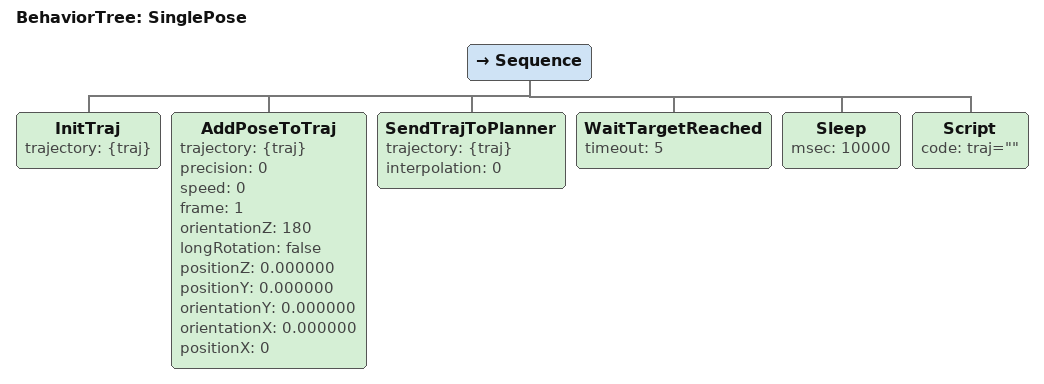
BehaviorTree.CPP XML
<?xml version="1.0" encoding="UTF-8"?>
<root BTCPP_format="4">
  <BehaviorTree ID="SinglePose">
    <Sequence>
      <InitTraj trajectory="{traj}"/>
      <AddPoseToTraj trajectory="{traj}"
                     precision="0"
                     speed="0"
                     frame="1"
                     orientationZ="180"
                     longRotation="false"
                     positionZ="0.000000"
                     positionY="0.000000"
                     orientationY="0.000000"
                     orientationX="0.000000"
                     positionX="0"/>
      <SendTrajToPlanner trajectory="{traj}"
                         interpolation="0"/>
      <WaitTargetReached timeout="5"/>
      <Sleep msec="10000"/>
      <Script code="traj=&quot;&quot;"/>
    </Sequence>
  </BehaviorTree>

</root>
